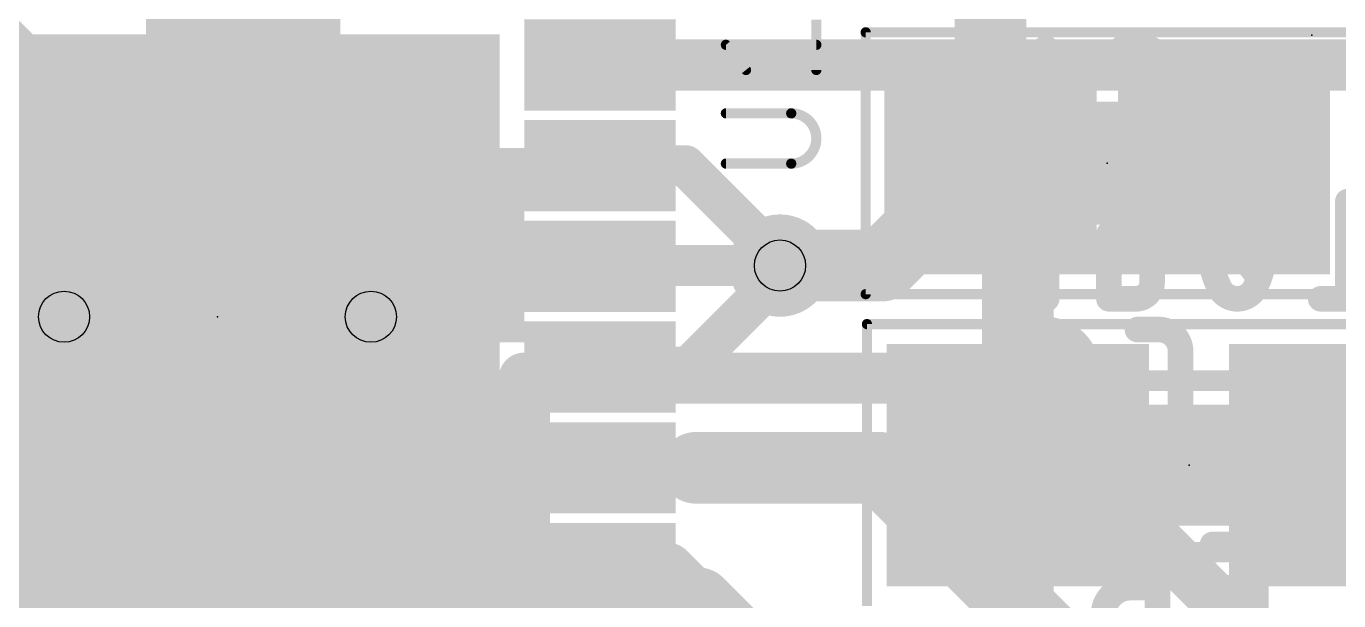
# Model space of a CAD drawing. Extents: x -28.7 to 57.9, y -15.3 to 34.1.
# Drawn here: x 13.02 to 19.54, y 13.07 to 15.92 of the extents above; entities that cross this region are included whole.
import ezdxf

# ---------------------------------------------------------------- set-up
doc = ezdxf.new("R2010")
doc.units = 0
for name, color, linetype in [('1', 12, 'CONTINUOUS'), ('16', 53, 'CONTINUOUS'), ('18', 110, 'CONTINUOUS'), ('23', 53, 'CONTINUOUS'), ('24', 53, 'CONTINUOUS'), ('25', 253, 'CONTINUOUS'), ('26', 253, 'CONTINUOUS'), ('28', 253, 'CONTINUOUS'), ('29', 253, 'CONTINUOUS'), ('30', 253, 'CONTINUOUS'), ('31', 253, 'CONTINUOUS'), ('32', 253, 'CONTINUOUS'), ('36', 253, 'CONTINUOUS'), ('40', 132, 'CONTINUOUS'), ('41', 12, 'CONTINUOUS'), ('44', 253, 'CONTINUOUS'), ('52', 253, 'CONTINUOUS')]:
    doc.layers.add(name, color=color, linetype=linetype)

# ---------------------------------------------------------------- blocks, each defined once
blk = doc.blocks.new('RECT')
blk.add_solid([(-0.5, -0.5), (0.5, -0.5), (-0.5, 0.5), (0.5, 0.5)])
blk = doc.blocks.new('ROUNDV')
at = {"const_width": 0.5}
blk.add_lwpolyline([(0, -0.25, 1), (0, 0.25, 1), (0, -0.25)], format="xyb", dxfattribs=at)

msp = doc.modelspace()

# ---------------------------------------------------------------- linework, layer by layer
at = {"layer": '1'}
for points, const_width in [([(13.97, 14.7828), (12.72, 16.0328)], 0.254), ([(15.87, 15.728), (22.078, 15.728)], 0.254), ([(15.87, 15.228), (16.2934, 15.228)], 0.2032), ([(16.764, 14.7574), (16.2934, 15.228)], 0.2032), ([(13.97, 14.478), (13.97, 14.7828)], 0.254), ([(15.87, 14.728), (15.874, 14.732)], 0.2032), ([(15.874, 14.732), (16.764, 14.732)], 0.2032), ([(16.764, 14.732), (16.764, 14.7574)], 0.2032), ([(16.764, 14.6812), (16.764, 14.732)], 0.2032), ([(16.3108, 14.228), (16.764, 14.6812)], 0.2032), ([(15.494, 12.954), (15.494, 14.1732)], 0.254), ([(15.494, 14.1732), (17.8308, 14.1732)], 0.254), ([(15.87, 14.228), (16.3108, 14.228)], 0.2032), ([(17.8308, 14.1732), (27.94, 4.064)], 0.254), ([(16.3456, 13.728), (17.26, 13.728)], 0.3556), ([(17.26, 13.728), (18.923, 12.065)], 0.3556), ([(15.87, 13.728), (16.3456, 13.728)], 0.254), ([(15.87, 13.228), (16.2106, 13.228)], 0.254), ([(16.2106, 13.228), (16.3576, 13.081)], 0.254), ([(20.32, 9.0932), (16.3576, 13.0556)], 0.3556), ([(16.3576, 13.081), (16.3576, 13.0556)], 0.254), ([(12.446, 12.954), (15.494, 12.954)], 0.254)]:
    msp.add_lwpolyline(points, dxfattribs=dict(at, const_width=const_width))
for points, const_width in [([(15.87, 15.7915, 1), (15.87, 15.6645)], 0.127), ([(15.87, 15.2788, 1), (15.87, 15.1772)], 0.1016), ([(16.3293, 15.2639, 1), (16.2575, 15.1921)], 0.1016), ([(16.2934, 15.1772, 1), (16.2934, 15.2788)], 0.1016), ([(14.0335, 14.7828, 1), (13.9065, 14.7828)], 0.127), ([(13.9251, 14.7379, 1), (14.0149, 14.8277)], 0.127), ([(15.8341, 14.7639, 1), (15.9059, 14.6921)], 0.1016), ([(15.874, 14.7828, 1), (15.874, 14.6812)], 0.1016), ([(15.9099, 14.6961, 1), (15.8381, 14.7679)], 0.1016), ([(16.8148, 14.7574, 1), (16.7132, 14.7574)], 0.1016), ([(16.8148, 14.732, 1), (16.7132, 14.732)], 0.1016), ([(16.7281, 14.7215, 1), (16.7999, 14.7933)], 0.1016), ([(16.764, 14.6812, 1), (16.764, 14.7828)], 0.1016), ([(16.7132, 14.732, 1), (16.8148, 14.732)], 0.1016), ([(16.7999, 14.6453, 1), (16.7281, 14.7171)], 0.1016), ([(16.7132, 14.6812, 1), (16.8148, 14.6812)], 0.1016), ([(13.9065, 14.478, 1), (14.0335, 14.478)], 0.127), ([(15.5575, 14.1732, 1), (15.4305, 14.1732)], 0.127), ([(15.494, 14.2367, 1), (15.494, 14.1097)], 0.127), ([(15.87, 14.2788, 1), (15.87, 14.1772)], 0.1016), ([(16.2749, 14.2639, 1), (16.3467, 14.1921)], 0.1016), ([(16.3108, 14.1772, 1), (16.3108, 14.2788)], 0.1016), ([(17.8757, 14.2181, 1), (17.7859, 14.1283)], 0.127), ([(17.8308, 14.1097, 1), (17.8308, 14.2367)], 0.127), ([(16.3456, 13.8169, 1), (16.3456, 13.6391)], 0.1778), ([(17.3229, 13.7909, 1), (17.1971, 13.6651)], 0.1778), ([(17.26, 13.6391, 1), (17.26, 13.8169)], 0.1778), ([(15.87, 13.7915, 1), (15.87, 13.6645)], 0.127), ([(16.3456, 13.6645, 1), (16.3456, 13.7915)], 0.127), ([(15.87, 13.2915, 1), (15.87, 13.1645)], 0.127), ([(16.2555, 13.2729, 1), (16.1657, 13.1831)], 0.127), ([(16.2106, 13.1645, 1), (16.2106, 13.2915)], 0.127), ([(16.4205, 13.1185, 1), (16.2947, 12.9927)], 0.1778), ([(16.4211, 13.081, 1), (16.2941, 13.081)], 0.127), ([(16.3127, 13.0361, 1), (16.4025, 13.1259)], 0.127), ([(16.2941, 13.0556, 1), (16.4211, 13.0556)], 0.127), ([(15.494, 12.8905, 1), (15.494, 13.0175)], 0.127)]:
    msp.add_lwpolyline(points, format="xyb", dxfattribs=dict(at, const_width=const_width))
at = {"layer": '16', "const_width": 0.3556}
for points in [[(17.8096, 15.24), (17.8096, 16.3322)], [(17.78, 15.24), (17.272, 14.732)], [(17.8096, 15.24), (17.78, 15.24)], [(17.8096, 15.24), (17.946, 15.1036)], [(17.946, 15.1036), (17.946, 13.7414)], [(16.764, 14.732), (17.272, 14.732)], [(17.946, 13.7414), (17.8816, 13.677)], [(17.946, 13.7414), (17.946, 12.0744)]]:
    msp.add_lwpolyline(points, dxfattribs=at)
at = {"layer": '16', "const_width": 0.1778}
for points in [[(17.78, 15.3289, 1), (17.78, 15.1511)], [(17.8429, 15.1771, 1), (17.7171, 15.3029)], [(17.8725, 15.3029, 1), (17.7467, 15.1771)], [(17.8096, 15.1511, 1), (17.8096, 15.3289)], [(17.7207, 15.24, 1), (17.8985, 15.24)], [(18.0349, 15.1036, 1), (17.8571, 15.1036)], [(17.8831, 15.0407, 1), (18.0089, 15.1665)], [(16.764, 14.8209, 1), (16.764, 14.6431)], [(17.2091, 14.7949, 1), (17.3349, 14.6691)], [(17.272, 14.6431, 1), (17.272, 14.8209)], [(18.0349, 13.7414, 1), (17.8571, 13.7414)], [(18.0089, 13.6785, 1), (17.8831, 13.8043)], [(17.8187, 13.7399, 1), (17.9445, 13.6141)], [(17.8571, 13.7414, 1), (18.0349, 13.7414)]]:
    msp.add_lwpolyline(points, format="xyb", dxfattribs=at)
at = {"layer": '23'}
for p in [(19.4056, 15.875), (13.97, 14.478)]:
    msp.add_point(p, dxfattribs=at)
at = {"layer": '24'}
for p in [(18.3896, 15.24), (18.796, 13.7414)]:
    msp.add_point(p, dxfattribs=at)
at = {"layer": '25', "const_width": 0.0508}
for points in [[(16.9446, 15.703), (16.9446, 15.9526)], [(16.5952, 15.703), (16.4954, 15.8278)], [(16.4954, 15.8278), (16.9446, 15.8278)], [(16.8198, 15.4876), (16.4954, 15.4876)], [(16.4954, 15.2381), (16.8198, 15.2381)]]:
    msp.add_lwpolyline(points, dxfattribs=at)
at = {"layer": '25'}
for points, const_width in [([(16.5053, 15.8358, 1), (16.4855, 15.8199)], 0.0254), ([(16.4954, 15.8405, 1), (16.4954, 15.8151)], 0.0254), ([(16.9446, 15.8151, 1), (16.9446, 15.8405)], 0.0254), ([(16.5853, 15.6951, 1), (16.6051, 15.711)], 0.0254), ([(16.9319, 15.703, 1), (16.9573, 15.703)], 0.0254), ([(16.4954, 15.5003, 1), (16.4954, 15.4749)], 0.0254), ([(16.8198, 15.2381, 1), (16.8198, 15.4876)], 0.0508), ([(16.8198, 15.5003, 1), (16.8198, 15.4749)], 0.0254), ([(16.8198, 15.4749, 1), (16.8198, 15.5003)], 0.0254), ([(16.4954, 15.2508, 1), (16.4954, 15.2254)], 0.0254), ([(16.8198, 15.2508, 1), (16.8198, 15.2254)], 0.0254), ([(16.8198, 15.2254, 1), (16.8198, 15.2508)], 0.0254)]:
    msp.add_lwpolyline(points, format="xyb", dxfattribs=dict(at, const_width=const_width))
at = {"layer": '26'}
for points, const_width in [([(18.1032, 15.8363, 1), (18.0635, 15.7867)], 0.0635), ([(18.1151, 15.8115, 1), (18.0516, 15.8115)], 0.0635), ([(18.463, 15.8433, 1), (18.463, 15.7797)], 0.0635), ([(18.6775, 15.7043, 0.4142), (18.5702, 15.8115)], 0.127), ([(18.5702, 15.8432, 1), (18.5702, 15.7797)], 0.0635), ([(18.5702, 15.7797, 1), (18.5702, 15.8433)], 0.0635), ([(18.1976, 15.6795, 1), (18.2373, 15.729)], 0.0635), ([(18.7092, 15.7043, 1), (18.6457, 15.7043)], 0.0635), ([(18.6457, 15.7043, 1), (18.7092, 15.7043)], 0.0635), ([(18.5702, 15.3289, 0.4142), (18.6775, 15.4361)], 0.127), ([(18.7092, 15.4361, 1), (18.6457, 15.4361)], 0.0635), ([(18.6457, 15.4361, 1), (18.7092, 15.4361)], 0.0635), ([(17.9493, 15.3607, 1), (17.9493, 15.2972)], 0.0635), ([(18.2174, 15.2972, 1), (18.2174, 15.3607)], 0.0635), ([(18.463, 15.3607, 1), (18.463, 15.2972)], 0.0635), ([(18.5702, 15.3607, 1), (18.5702, 15.2972)], 0.0635), ([(18.5702, 15.2972, 1), (18.5702, 15.3607)], 0.0635), ([(18.0516, 15.3289, 1), (18.1151, 15.3289)], 0.0635), ([(18.2936, 14.2, 0.4142), (18.0791, 14.4145)], 0.127), ([(18.0791, 14.4462, 1), (18.0791, 14.3827)], 0.0635), ([(18.5392, 14.4463, 1), (18.5392, 14.3827)], 0.0635), ([(18.7537, 14.3073, 0.4142), (18.6464, 14.4145)], 0.127), ([(18.6464, 14.4462, 1), (18.6464, 14.3827)], 0.0635), ([(18.6464, 14.3827, 1), (18.6464, 14.4463)], 0.0635), ([(18.7854, 14.3073, 1), (18.7219, 14.3073)], 0.0635), ([(18.7219, 14.3073, 1), (18.7854, 14.3073)], 0.0635), ([(18.1328, 14.2, 0.4142), (18.0255, 14.0928)], 0.127), ([(18.1328, 14.2318, 1), (18.1328, 14.1683)], 0.0635), ([(18.1328, 14.1683, 1), (18.1328, 14.2318)], 0.0635), ([(18.3254, 14.2, 1), (18.2619, 14.2)], 0.0635), ([(18.2619, 14.2, 1), (18.3254, 14.2)], 0.0635), ([(18.2936, 14.1683, 1), (18.2936, 14.2318)], 0.0635), ([(18.0573, 14.0928, 1), (17.9938, 14.0928)], 0.0635), ([(18.0255, 14.066, 1), (18.2936, 14.066)], 0.127), ([(18.0573, 14.066, 1), (17.9938, 14.066)], 0.0635), ([(17.9938, 14.0928, 1), (18.0573, 14.0928)], 0.0635), ([(17.9938, 14.066, 1), (18.0573, 14.066)], 0.0635), ([(18.3254, 14.066, 1), (18.2619, 14.066)], 0.0635), ([(18.2619, 14.066, 1), (18.3254, 14.066)], 0.0635), ([(18.6464, 13.9319, 0.4142), (18.7537, 14.0391)], 0.127), ([(18.7854, 14.0391, 1), (18.7219, 14.0391)], 0.0635), ([(18.7219, 14.0391, 1), (18.7854, 14.0391)], 0.0635), ([(18.5392, 13.9637, 1), (18.5392, 13.9002)], 0.0635), ([(18.6464, 13.9637, 1), (18.6464, 13.9002)], 0.0635), ([(18.6464, 13.9002, 1), (18.6464, 13.9637)], 0.0635), ([(18.0091, 13.3725, 1), (17.9694, 13.3229)], 0.0635), ([(18.021, 13.3477, 1), (17.9575, 13.3477)], 0.0635), ([(18.505, 13.3477, 1), (18.505, 13.1332)], 0.127), ([(18.505, 13.3795, 1), (18.505, 13.316)], 0.0635), ([(18.505, 13.316, 1), (18.505, 13.3795)], 0.0635), ([(18.6708, 13.3477, 1), (18.6073, 13.3477)], 0.0635), ([(18.639, 13.316, 1), (18.639, 13.3795)], 0.0635), ([(18.9127, 13.3795, 1), (18.9127, 13.316)], 0.0635), ([(19.1589, 13.3477, 1), (19.0954, 13.3477)], 0.0635), ([(19.1272, 13.316, 1), (19.1272, 13.3795)], 0.0635), ([(18.1035, 13.2157, 1), (18.1432, 13.2652)], 0.0635), ([(18.505, 13.1332, 1), (18.505, 12.8651)], 0.127), ([(18.505, 13.165, 1), (18.505, 13.1015)], 0.0635), ([(18.505, 13.1015, 1), (18.505, 13.165)], 0.0635), ([(18.505, 13.1015, 1), (18.505, 13.165)], 0.0635), ([(18.639, 13.1015, 1), (18.639, 13.165)], 0.0635), ([(18.9127, 13.165, 1), (18.9127, 13.1015)], 0.0635), ([(19.1272, 13.1015, 1), (19.1272, 13.165)], 0.0635)]:
    msp.add_lwpolyline(points, format="xyb", dxfattribs=dict(at, const_width=const_width))
at = {"layer": '26', "const_width": 0.127}
for points in [[(18.2174, 15.7043), (18.0834, 15.8115)], [(18.0834, 15.8115), (18.0834, 15.3289)], [(18.5702, 15.8115), (18.463, 15.8115)], [(18.6775, 15.4361), (18.6775, 15.7043)], [(18.2174, 15.3289), (17.9493, 15.3289)], [(18.463, 15.3289), (18.5702, 15.3289)], [(18.6464, 14.4145), (18.5392, 14.4145)], [(18.7537, 14.0391), (18.7537, 14.3073)], [(18.2936, 14.2), (18.1328, 14.2)], [(18.2936, 14.066), (18.2936, 14.2)], [(18.0255, 14.0928), (18.0255, 14.066)], [(18.5392, 13.9319), (18.6464, 13.9319)], [(18.1233, 13.2405), (17.9893, 13.3477)], [(17.9893, 13.3477), (17.9893, 12.8651)], [(18.639, 13.3477), (18.505, 13.3477)], [(18.639, 12.8651), (18.639, 13.3477)], [(19.1272, 13.3477), (18.9127, 13.3477)], [(19.1272, 12.8651), (19.1272, 13.3477)], [(18.639, 13.1332), (18.505, 13.1332)], [(19.1272, 13.1332), (18.9127, 13.1332)]]:
    msp.add_lwpolyline(points, dxfattribs=at)
at = {"layer": '28'}
for points, const_width in [([(17.874, 15.0813, 1), (17.874, 15.0177)], 0.0635), ([(18.1202, 15.0495, 1), (18.0567, 15.0495)], 0.0635), ([(18.0885, 15.0177, 1), (18.0885, 15.0813)], 0.0635), ([(19.0353, 15.0495, 0.3205), (18.9415, 14.9825)], 0.127), ([(19.1292, 14.9825, 0.3205), (19.0353, 15.0495)], 0.127), ([(19.0353, 15.0812, 1), (19.0353, 15.0178)], 0.0635), ([(19.0353, 15.0178, 1), (19.0353, 15.0812)], 0.0635), ([(19.6038, 15.0743, 1), (19.5641, 15.0247)], 0.0635), ([(19.6157, 15.0495, 1), (19.5522, 15.0495)], 0.0635), ([(18.9415, 14.9825, 0.1139), (18.9013, 14.8082)], 0.127), ([(18.9529, 14.9621, 1), (18.9033, 14.9224)], 0.0635), ([(18.9115, 14.9928, 1), (18.9715, 14.9722)], 0.0635), ([(18.97, 14.9686, 1), (18.913, 14.9964)], 0.0635), ([(19.1577, 14.9964, 1), (19.1006, 14.9686)], 0.0635), ([(19.1694, 14.8082, 0.1139), (19.1292, 14.9825)], 0.127), ([(19.0991, 14.9722, 1), (19.1592, 14.9928)], 0.0635), ([(18.4295, 14.8886, 1), (18.366, 14.8886)], 0.0635), ([(18.644, 14.8886, 1), (18.5805, 14.8886)], 0.0635), ([(17.874, 14.8668, 1), (17.874, 14.8033)], 0.0635), ([(18.0885, 14.8033, 1), (18.0885, 14.8668)], 0.0635), ([(18.933, 14.8082, 1), (18.8695, 14.8082)], 0.0635), ([(18.9013, 14.8082, 0.1139), (18.9415, 14.6339)], 0.127), ([(19.1292, 14.6339, 0.1139), (19.1694, 14.8082)], 0.127), ([(19.2011, 14.8082, 1), (19.1376, 14.8082)], 0.0635), ([(18.8695, 14.8082, 1), (18.933, 14.8082)], 0.0635), ([(19.1376, 14.8082, 1), (19.2011, 14.8082)], 0.0635), ([(18.5318, 14.5669, 0.4142), (18.6122, 14.6473)], 0.127), ([(18.644, 14.6473, 1), (18.5805, 14.6473)], 0.0635), ([(18.5805, 14.6473, 1), (18.644, 14.6473)], 0.0635), ([(18.9415, 14.6339, 0.3204), (19.0353, 14.5669)], 0.127), ([(18.9715, 14.6442, 1), (18.9115, 14.6236)], 0.0635), ([(18.913, 14.62, 1), (18.97, 14.6478)], 0.0635), ([(19.0353, 14.5669, 0.3205), (19.1292, 14.6339)], 0.127), ([(19.1006, 14.6478, 1), (19.1577, 14.62)], 0.0635), ([(19.1592, 14.6236, 1), (19.0991, 14.6442)], 0.0635), ([(19.1178, 14.6543, 1), (19.1674, 14.694)], 0.0635), ([(18.3978, 14.5987, 1), (18.3978, 14.5351)], 0.0635), ([(18.5318, 14.5987, 1), (18.5318, 14.5351)], 0.0635), ([(18.5318, 14.5351, 1), (18.5318, 14.5987)], 0.0635), ([(19.0353, 14.5986, 1), (19.0353, 14.5352)], 0.0635), ([(19.0353, 14.5352, 1), (19.0353, 14.5986)], 0.0635), ([(19.4499, 14.5987, 1), (19.4499, 14.5351)], 0.0635), ([(18.0567, 14.5669, 1), (18.1202, 14.5669)], 0.0635), ([(18.366, 14.5669, 1), (18.4295, 14.5669)], 0.0635), ([(19.5522, 14.5669, 1), (19.6157, 14.5669)], 0.0635)]:
    msp.add_lwpolyline(points, format="xyb", dxfattribs=dict(at, const_width=const_width))
at = {"layer": '28', "const_width": 0.127}
for points in [[(18.0885, 15.0495), (17.874, 15.0495)], [(18.0885, 14.5669), (18.0885, 15.0495)], [(19.718, 14.9423), (19.584, 15.0495)], [(19.584, 15.0495), (19.584, 14.5669)], [(19.1426, 14.6741), (18.9281, 14.9423)], [(18.3978, 14.5669), (18.3978, 14.8886)], [(18.6122, 14.8886), (18.6122, 14.6473)], [(18.0885, 14.835), (17.874, 14.835)], [(18.5318, 14.5669), (18.3978, 14.5669)], [(19.718, 14.5669), (19.4499, 14.5669)]]:
    msp.add_lwpolyline(points, dxfattribs=at)
at = {"layer": '40', "const_width": 0.0508}
for points in [[(19.5896, 15.89), (17.1896, 15.89)], [(17.1896, 15.89), (17.1896, 14.59)], [(17.1896, 14.59), (19.5896, 14.59)], [(20.396, 14.4414), (17.196, 14.4414)], [(17.196, 14.4414), (17.196, 13.0414)]]:
    msp.add_lwpolyline(points, dxfattribs=at)
at = {"layer": '40', "const_width": 0.0254}
for points in [[(17.1896, 15.9027, 1), (17.1896, 15.8773)], [(17.2023, 15.89, 1), (17.1769, 15.89)], [(17.1896, 14.6027, 1), (17.1896, 14.5773)], [(17.1769, 14.59, 1), (17.2023, 14.59)], [(17.196, 14.4541, 1), (17.196, 14.4287)], [(17.2087, 14.4414, 1), (17.1833, 14.4414)]]:
    msp.add_lwpolyline(points, format="xyb", dxfattribs=at)
at = {"layer": '44'}
for centre in [(16.764, 14.732), (13.208, 14.478), (14.732, 14.478)]:
    msp.add_circle(centre, 0.127, dxfattribs=at)
at = {"layer": '52'}
for points, const_width in [([(18.66, 15.4686), (18.1192, 15.4686)], 0.1524), ([(18.1192, 15.0114), (18.66, 15.0114)], 0.1524), ([(18.44, 14.1604), (19.152, 14.1604)], 0.1016), ([(18.44, 13.3094), (19.152, 13.3094)], 0.1016)]:
    msp.add_lwpolyline(points, dxfattribs=dict(at, const_width=const_width))
for points, const_width in [([(18.1192, 15.5067, 1), (18.1192, 15.4305)], 0.0762), ([(18.66, 15.4305, 1), (18.66, 15.5067)], 0.0762), ([(18.1192, 15.0495, 1), (18.1192, 14.9733)], 0.0762), ([(18.66, 14.9733, 1), (18.66, 15.0495)], 0.0762), ([(18.44, 14.1858, 1), (18.44, 14.135)], 0.0508), ([(19.152, 14.135, 1), (19.152, 14.1858)], 0.0508), ([(18.44, 13.3348, 1), (18.44, 13.284)], 0.0508), ([(19.152, 13.284, 1), (19.152, 13.3348)], 0.0508)]:
    msp.add_lwpolyline(points, format="xyb", dxfattribs=dict(at, const_width=const_width))

# ---------------------------------------------------------------- block references
at = {"layer": '1'}
for p, xscale, yscale, rotation in [((15.87, 15.728), 0.55, 0.25, 180), ((13.97, 14.478), 2.6, 2.6, 270), ((15.87, 15.228), 0.55, 0.25, 180), ((15.87, 14.728), 0.55, 0.25, 180), ((15.87, 14.228), 0.55, 0.25, 180), ((15.87, 13.728), 0.55, 0.25, 180), ((15.87, 13.228), 0.55, 0.25, 180)]:
    msp.add_blockref('RECT', p, dxfattribs=dict(at, xscale=xscale, yscale=yscale, rotation=rotation))
at = {"layer": '16', "xscale": 0.85, "yscale": 0.9}
for p in [(17.8096, 15.24), (18.9696, 15.24)]:
    msp.add_blockref('RECT', p, dxfattribs=at)
at = {"layer": '16', "xscale": 1.1}
for p in [(17.946, 13.7414), (19.646, 13.7414)]:
    msp.add_blockref('RECT', p, dxfattribs=at)
at = {"layer": '18', "xscale": 0.508, "yscale": 0.508}
for p in [(16.764, 14.732), (16.764, 14.732), (13.208, 14.478), (13.208, 14.478), (14.732, 14.478), (14.732, 14.478)]:
    msp.add_blockref('ROUNDV', p, dxfattribs=at)
at = {"layer": '29'}
for p, xscale, yscale, rotation in [((15.87, 15.728), 0.7532, 0.4532, 180), ((13.97, 14.478), 2.8032, 2.8032, 270), ((15.87, 15.228), 0.7532, 0.4532, 180), ((15.87, 14.728), 0.7532, 0.4532, 180), ((15.87, 14.228), 0.7532, 0.4532, 180), ((15.87, 13.728), 0.7532, 0.4532, 180), ((15.87, 13.228), 0.7532, 0.4532, 180)]:
    msp.add_blockref('RECT', p, dxfattribs=dict(at, xscale=xscale, yscale=yscale, rotation=rotation))
at = {"layer": '30'}
for p, xscale, yscale in [((17.8096, 15.24), 1.0532, 1.1032), ((18.9696, 15.24), 1.0532, 1.1032), ((17.946, 13.7414), 1.3032, 1.2032), ((19.646, 13.7414), 1.3032, 1.2032)]:
    msp.add_blockref('RECT', p, dxfattribs=dict(at, xscale=xscale, yscale=yscale))
at = {"layer": '31', "xscale": 0.55, "yscale": 0.25, "rotation": 180}
for p in [(15.87, 15.728), (15.87, 15.228), (15.87, 14.728), (15.87, 14.228), (15.87, 13.728), (15.87, 13.228)]:
    msp.add_blockref('RECT', p, dxfattribs=at)
at = {"layer": '31', "rotation": 270}
for p in [(13.32, 15.128), (14.62, 15.128), (13.32, 13.828), (14.62, 13.828)]:
    msp.add_blockref('RECT', p, dxfattribs=at)
at = {"layer": '32', "xscale": 0.85, "yscale": 0.9}
for p in [(17.8096, 15.24), (18.9696, 15.24)]:
    msp.add_blockref('RECT', p, dxfattribs=at)
at = {"layer": '32', "xscale": 1.1}
for p in [(17.946, 13.7414), (19.646, 13.7414)]:
    msp.add_blockref('RECT', p, dxfattribs=at)
at = {"layer": '36', "xscale": 0.3998, "yscale": 0.6}
for p in [(18.3896, 15.24), (18.796, 13.7414)]:
    msp.add_blockref('RECT', p, dxfattribs=at)
at = {"layer": '41', "xscale": 0.127, "yscale": 0.9652, "rotation": 90}
msp.add_blockref('RECT', (14.097, 15.9131), dxfattribs=at)
at = {"layer": '41', "xscale": 0.127, "yscale": 0.9652}
msp.add_blockref('RECT', (15.4305, 14.8336), dxfattribs=at)
at = {"layer": '52'}
for p, xscale, yscale in [((17.9856, 15.24), 0.3, 0.6096), ((18.7984, 15.24), 0.3, 0.6096), ((18.2079, 13.7363), 0.5001, 0.95), ((19.3763, 13.7363), 0.5001, 0.95)]:
    msp.add_blockref('RECT', p, dxfattribs=dict(at, xscale=xscale, yscale=yscale))

doc.saveas('drawing.dxf')
